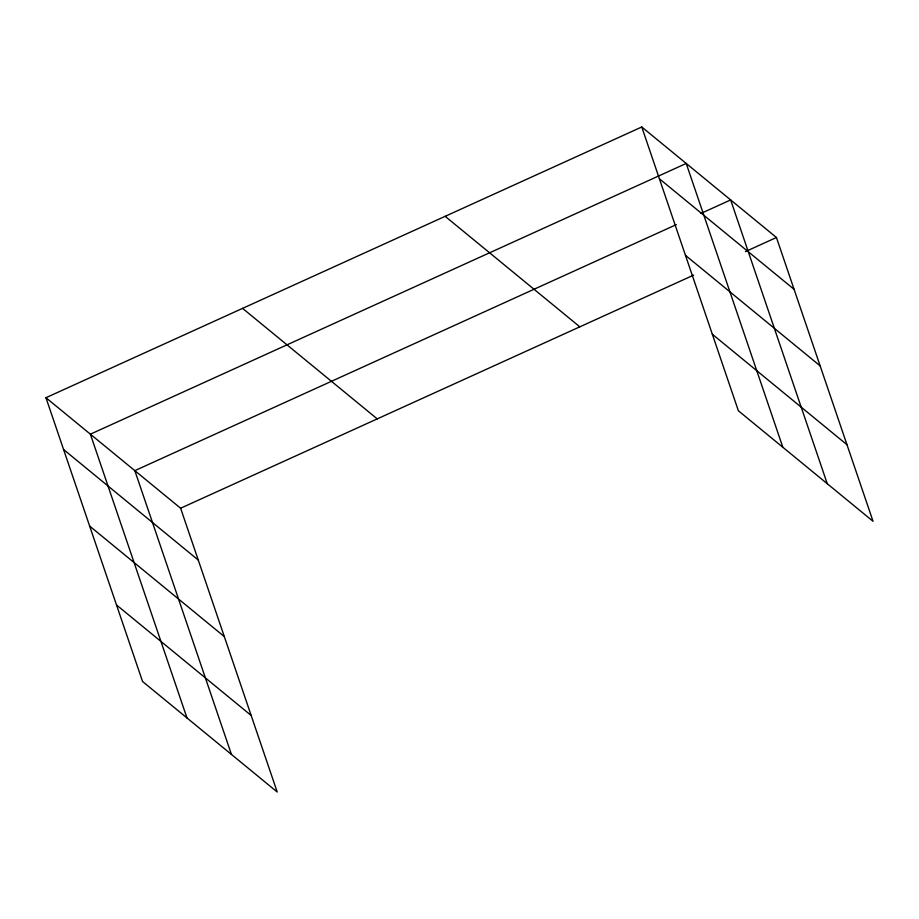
<?xml version="1.0" encoding="UTF-8"?>
<svg xmlns="http://www.w3.org/2000/svg" width="919" height="919" viewBox="0 0 919 919"><rect width="100%" height="100%" fill="white"/><g stroke="black" fill="none" stroke-linecap="round" stroke-linejoin="round"><path stroke-width="1.38" d="M45.95 397.709L180.618 508.23L277.228 792.017L142.56 681.496L45.95 397.709L641.772 126.983L776.44 237.504L873.05 521.291L738.382 410.77L641.772 126.983M676.327 224.615L134.829 470.654L231.439 754.442M700.898 213.449L730.651 199.928L827.261 483.716M180.618 508.23L693.65 275.114M745.401 251.611L776.44 237.504M659.417 178.814L794.085 289.324M685.482 255.356L820.139 365.877M712.328 334.229L846.996 444.739M445.152 216.321L579.82 326.842M242.57 308.37L377.238 418.892M63.595 449.54L198.251 560.05M89.648 526.082L224.316 636.603M116.495 604.955L251.163 715.464M782.827 447.243L686.217 163.456L90.384 434.182L186.994 717.969"/></g></svg>
